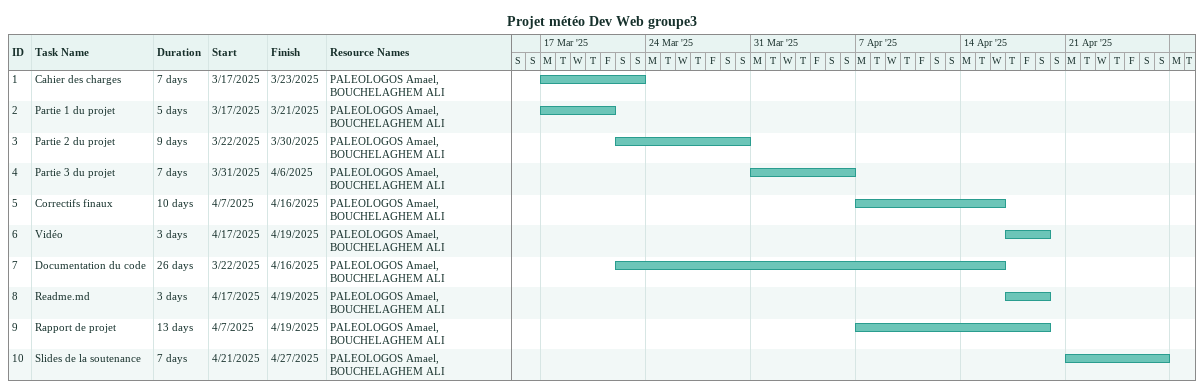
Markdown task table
Projet météo Dev Web groupe3

| ID | Task | Duration | Start | Finish | Resources |
|---|---|---|---|---|---|
| 1 | Cahier des charges | 7d | 2025-03-17 | 2025-03-23 | PALEOLOGOS Amael, BOUCHELAGHEM ALI |
| 2 | Partie 1 du projet | 5d | 2025-03-17 | 2025-03-21 | PALEOLOGOS Amael, BOUCHELAGHEM ALI |
| 3 | Partie 2 du projet | 9d | 2025-03-22 | 2025-03-30 | PALEOLOGOS Amael, BOUCHELAGHEM ALI |
| 4 | Partie 3 du projet | 7d | 2025-03-31 | 2025-04-06 | PALEOLOGOS Amael, BOUCHELAGHEM ALI |
| 5 | Correctifs finaux | 10d | 2025-04-07 | 2025-04-16 | PALEOLOGOS Amael, BOUCHELAGHEM ALI |
| 6 | Vidéo | 3d | 2025-04-17 | 2025-04-19 | PALEOLOGOS Amael, BOUCHELAGHEM ALI |
| 7 | Documentation du code | 26d | 2025-03-22 | 2025-04-16 | PALEOLOGOS Amael, BOUCHELAGHEM ALI |
| 8 | Readme.md | 3d | 2025-04-17 | 2025-04-19 | PALEOLOGOS Amael, BOUCHELAGHEM ALI |
| 9 | Rapport de projet | 13d | 2025-04-07 | 2025-04-19 | PALEOLOGOS Amael, BOUCHELAGHEM ALI |
| 10 | Slides de la soutenance | 7d | 2025-04-21 | 2025-04-27 | PALEOLOGOS Amael, BOUCHELAGHEM ALI |
